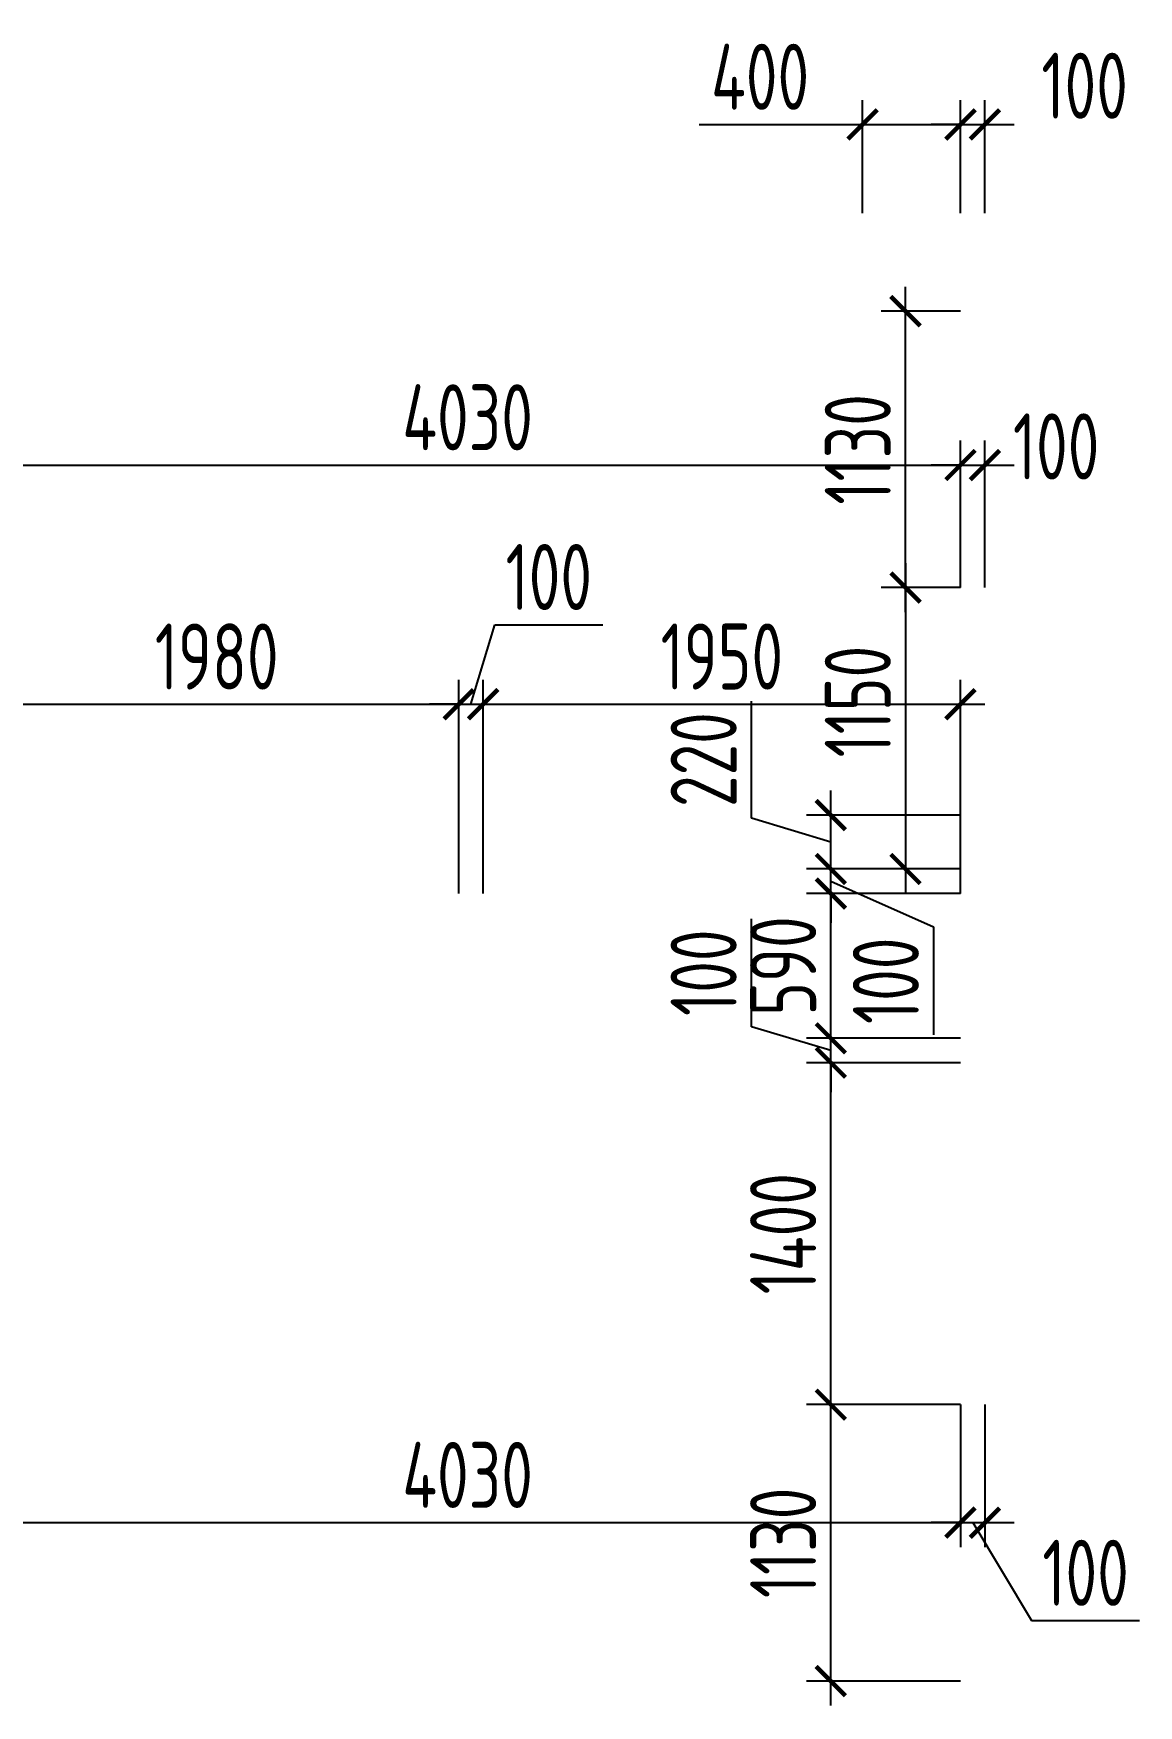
# Model space of a CAD drawing. Header units: millimetres. Extents: x -350007 to 535970, y -888 to 133718.
# Drawn here: x -56886 to -52368, y 118701 to 125536 of the extents above; entities that cross this region are included whole.
import ezdxf

# ---------------------------------------------------------------- set-up
doc = ezdxf.new("R2010")
doc.units = ezdxf.units.MM
doc.layers.add('АР_Размеры нов.', color=15, linetype='Continuous', lineweight=0)
doc.styles.add('ISOCPEUR', font='isocpeur.ttf', dxfattribs={"width": 0.7})
doc.dimstyles.new('R_100', dxfattribs={"dimtxt": 270, "dimasz": 120, "dimexe": 100, "dimexo": 0, "dimgap": 60, "dimtad": 1, "dimdec": 0, "dimrnd": 5, "dimzin": 0, "dimdsep": 46, "dimtxsty": 'ISOCPEUR', "dimblk": 'ARCHTICK', "dimcen": 0, "dimdle": 100, "dimclrd": 256, "dimclre": 256, "dimclrt": 256, "dimadec": 0, "dimazin": 0, "dimtfac": 2, "dimtdec": 0, "dimtofl": 0, "dimtmove": 1, "dimatfit": 3, "dimfxl": 1, "dimtvp": 3, "dimtolj": 1, "dimtzin": 0, "dimarcsym": 0})

# ---------------------------------------------------------------- blocks, each defined once
blk = doc.blocks.new('_ArchTick')
at = {"color": 0, "linetype": 'ByBlock', "const_width": 0.15}
blk.add_lwpolyline([(-0.5, -0.5), (0.5, 0.5)], dxfattribs=at)
blk = doc.blocks.new('*D2698')
at = {"layer": 'АР_Размеры нов.', "lineweight": -2, "ltscale": 100, "transparency": 16777216}
for p, q in [((-53625.7, 118700.7), (-53625.7, 120030.7)), ((-53095.8, 119930.7), (-53725.7, 119930.7)), ((-53095.8, 118800.7), (-53725.7, 118800.7))]:
    blk.add_line(p, q, dxfattribs=at)
at = {"layer": 'АР_Размеры нов.', "lineweight": -2, "ltscale": 100, "transparency": 16777216, "xscale": 120, "yscale": 120, "zscale": 120}
for p, rotation in [((-53625.7, 119930.7), 90), ((-53625.7, 118800.7), 270)]:
    blk.add_blockref('_ArchTick', p, dxfattribs=dict(at, rotation=rotation))
at = {"layer": 'АР_Размеры нов.', "ltscale": 100, "transparency": 16777216, "insert": (-53820.7, 119365.7), "char_height": 270, "attachment_point": 5, "rotation": 90, "style": 'ISOCPEUR'}
blk.add_mtext('\\A1;1130', dxfattribs=at)
blk = doc.blocks.new('*D2699')
at = {"layer": 'АР_Размеры нов.', "lineweight": -2, "ltscale": 100, "transparency": 16777216}
for p, q in [((-53320.5, 123170.7), (-53320.5, 124500.7)), ((-53095.8, 124400.7), (-53420.5, 124400.7)), ((-53095.8, 123270.7), (-53420.5, 123270.7))]:
    blk.add_line(p, q, dxfattribs=at)
at = {"layer": 'АР_Размеры нов.', "lineweight": -2, "ltscale": 100, "transparency": 16777216, "xscale": 120, "yscale": 120, "zscale": 120}
for p, rotation in [((-53320.5, 124400.7), 90), ((-53320.5, 123270.7), 270)]:
    blk.add_blockref('_ArchTick', p, dxfattribs=dict(at, rotation=rotation))
at = {"layer": 'АР_Размеры нов.', "ltscale": 100, "transparency": 16777216, "insert": (-53515.5, 123835.7), "char_height": 270, "attachment_point": 5, "rotation": 90, "style": 'ISOCPEUR'}
blk.add_mtext('\\A1;1130', dxfattribs=at)
blk = doc.blocks.new('*D2945')
at = {"layer": 'АР_Размеры нов.', "lineweight": -2, "ltscale": 100, "transparency": 16777216}
for p, q in [((-53495.8, 124800.7), (-53495.8, 125263.9)), ((-53095.8, 124800.7), (-53095.8, 125263.9)), ((-54163.8, 125163.9), (-53495.8, 125163.9)), ((-53595.8, 125163.9), (-52995.8, 125163.9))]:
    blk.add_line(p, q, dxfattribs=at)
at = {"layer": 'АР_Размеры нов.', "lineweight": -2, "ltscale": 100, "transparency": 16777216, "xscale": 120, "yscale": 120, "zscale": 120, "rotation": 180}
blk.add_blockref('_ArchTick', (-53495.8, 125163.9), dxfattribs=at)
at = {"layer": 'АР_Размеры нов.', "lineweight": -2, "ltscale": 100, "transparency": 16777216, "xscale": 120, "yscale": 120, "zscale": 120}
blk.add_blockref('_ArchTick', (-53095.8, 125163.9), dxfattribs=at)
at = {"layer": 'АР_Размеры нов.', "ltscale": 100, "transparency": 16777216, "insert": (-53914.8, 125358.9), "char_height": 270, "attachment_point": 5, "style": 'ISOCPEUR'}
blk.add_mtext('\\A1;400', dxfattribs=at)
blk = doc.blocks.new('*D2970')
at = {"layer": 'АР_Размеры нов.', "lineweight": -2, "ltscale": 100, "transparency": 16777216}
for p, q in [((-53320.5, 123370.7), (-53320.5, 122020.4)), ((-53095.8, 123270.7), (-53420.5, 123270.7)), ((-53095.8, 122120.4), (-53420.5, 122120.4))]:
    blk.add_line(p, q, dxfattribs=at)
at = {"layer": 'АР_Размеры нов.', "lineweight": -2, "ltscale": 100, "transparency": 16777216, "xscale": 120, "yscale": 120, "zscale": 120}
for p, rotation in [((-53320.5, 123270.7), 90), ((-53320.5, 122120.4), 270)]:
    blk.add_blockref('_ArchTick', p, dxfattribs=dict(at, rotation=rotation))
at = {"layer": 'АР_Размеры нов.', "ltscale": 100, "transparency": 16777216, "insert": (-53515.5, 122804.6), "char_height": 270, "attachment_point": 5, "rotation": 90, "style": 'ISOCPEUR'}
blk.add_mtext('\\A1;1150', dxfattribs=at)
blk = doc.blocks.new('*D2971')
at = {"layer": 'АР_Размеры нов.', "lineweight": -2, "ltscale": 100, "transparency": 16777216}
for p, q in [((-53625.7, 119830.7), (-53625.7, 121428.5)), ((-53095.8, 121328.5), (-53725.7, 121328.5)), ((-53095.8, 119930.7), (-53725.7, 119930.7))]:
    blk.add_line(p, q, dxfattribs=at)
at = {"layer": 'АР_Размеры нов.', "lineweight": -2, "ltscale": 100, "transparency": 16777216, "xscale": 120, "yscale": 120, "zscale": 120}
for p, rotation in [((-53625.7, 121328.5), 90), ((-53625.7, 119930.7), 270)]:
    blk.add_blockref('_ArchTick', p, dxfattribs=dict(at, rotation=rotation))
at = {"layer": 'АР_Размеры нов.', "ltscale": 100, "transparency": 16777216, "insert": (-53820.7, 120629.6), "char_height": 270, "attachment_point": 5, "rotation": 90, "style": 'ISOCPEUR'}
blk.add_mtext('\\A1;1400', dxfattribs=at)
blk = doc.blocks.new('*D2102')
at = {"layer": 'АР_Размеры нов.', "lineweight": -2, "ltscale": 500, "transparency": 16777216}
for p, q in [((-53095.8, 124800.7), (-53095.8, 125263.9)), ((-52995.8, 124800.7), (-52995.8, 125263.9)), ((-53095.8, 125163.9), (-53215.8, 125163.9)), ((-52995.8, 125163.9), (-52875.8, 125163.9))]:
    blk.add_line(p, q, dxfattribs=at)
at = {"layer": 'АР_Размеры нов.', "lineweight": -2, "ltscale": 500, "transparency": 16777216, "xscale": 120, "yscale": 120, "zscale": 120}
blk.add_blockref('_ArchTick', (-53095.8, 125163.9), dxfattribs=at)
at = {"layer": 'АР_Размеры нов.', "lineweight": -2, "ltscale": 500, "transparency": 16777216, "xscale": 120, "yscale": 120, "zscale": 120, "rotation": 180}
blk.add_blockref('_ArchTick', (-52995.8, 125163.9), dxfattribs=at)
at = {"layer": 'АР_Размеры нов.', "lineweight": 13, "ltscale": 500, "transparency": 16777216, "insert": (-52588.2, 125322.3), "char_height": 270, "attachment_point": 5, "style": 'ISOCPEUR'}
blk.add_mtext('\\A1;100', dxfattribs=at)
blk = doc.blocks.new('*D2111')
at = {"layer": 'АР_Размеры нов.', "lineweight": -2, "ltscale": 500, "transparency": 16777216}
for p, q in [((-57125.8, 123340.3), (-57125.8, 123871.8)), ((-53095.8, 123270.7), (-53095.8, 123871.8)), ((-57225.8, 123771.8), (-52995.8, 123771.8))]:
    blk.add_line(p, q, dxfattribs=at)
at = {"layer": 'АР_Размеры нов.', "lineweight": -2, "ltscale": 500, "transparency": 16777216, "xscale": 120, "yscale": 120, "zscale": 120, "rotation": 180}
blk.add_blockref('_ArchTick', (-57125.8, 123771.8), dxfattribs=at)
at = {"layer": 'АР_Размеры нов.', "lineweight": -2, "ltscale": 500, "transparency": 16777216, "xscale": 120, "yscale": 120, "zscale": 120}
blk.add_blockref('_ArchTick', (-53095.8, 123771.8), dxfattribs=at)
at = {"layer": 'АР_Размеры нов.', "lineweight": 13, "ltscale": 500, "transparency": 16777216, "insert": (-55110.8, 123966.8), "char_height": 270, "attachment_point": 5, "style": 'ISOCPEUR'}
blk.add_mtext('\\A1;4030', dxfattribs=at)
blk = doc.blocks.new('*D2112')
at = {"layer": 'АР_Размеры нов.', "lineweight": -2, "ltscale": 500, "transparency": 16777216}
for p, q in [((-53095.8, 123270.7), (-53095.8, 123871.8)), ((-52995.8, 123270.7), (-52995.8, 123871.8)), ((-53095.8, 123771.8), (-53215.8, 123771.8)), ((-52995.8, 123771.8), (-52875.8, 123771.8))]:
    blk.add_line(p, q, dxfattribs=at)
at = {"layer": 'АР_Размеры нов.', "lineweight": -2, "ltscale": 500, "transparency": 16777216, "xscale": 120, "yscale": 120, "zscale": 120}
blk.add_blockref('_ArchTick', (-53095.8, 123771.8), dxfattribs=at)
at = {"layer": 'АР_Размеры нов.', "lineweight": -2, "ltscale": 500, "transparency": 16777216, "xscale": 120, "yscale": 120, "zscale": 120, "rotation": 180}
blk.add_blockref('_ArchTick', (-52995.8, 123771.8), dxfattribs=at)
at = {"layer": 'АР_Размеры нов.', "lineweight": 13, "ltscale": 500, "transparency": 16777216, "insert": (-52704.6, 123847.8), "char_height": 270, "attachment_point": 5, "style": 'ISOCPEUR'}
blk.add_mtext('\\A1;100', dxfattribs=at)
blk = doc.blocks.new('*D2236')
at = {"layer": 'АР_Размеры нов.', "lineweight": -2, "ltscale": 500, "transparency": 16777216}
for p, q in [((-57125.8, 120126.2), (-57125.8, 119348.4)), ((-53095.8, 119930.7), (-53095.8, 119348.4)), ((-57225.8, 119448.4), (-52995.8, 119448.4))]:
    blk.add_line(p, q, dxfattribs=at)
at = {"layer": 'АР_Размеры нов.', "lineweight": -2, "ltscale": 500, "transparency": 16777216, "xscale": 120, "yscale": 120, "zscale": 120, "rotation": 180}
blk.add_blockref('_ArchTick', (-57125.8, 119448.4), dxfattribs=at)
at = {"layer": 'АР_Размеры нов.', "lineweight": -2, "ltscale": 500, "transparency": 16777216, "xscale": 120, "yscale": 120, "zscale": 120}
blk.add_blockref('_ArchTick', (-53095.8, 119448.4), dxfattribs=at)
at = {"layer": 'АР_Размеры нов.', "lineweight": 13, "ltscale": 500, "transparency": 16777216, "insert": (-55110.8, 119643.4), "char_height": 270, "attachment_point": 5, "style": 'ISOCPEUR'}
blk.add_mtext('\\A1;4030', dxfattribs=at)
blk = doc.blocks.new('*D2237')
at = {"layer": 'АР_Размеры нов.', "lineweight": -2, "ltscale": 500, "transparency": 16777216}
for p, q in [((-53095.8, 119930.7), (-53095.8, 119348.4)), ((-52995.8, 119930.7), (-52995.8, 119348.4)), ((-53095.8, 119448.4), (-53215.8, 119448.4)), ((-53095.8, 119448.4), (-52995.8, 119448.4)), ((-53045.8, 119448.4), (-52804.8, 119048.4)), ((-52995.8, 119448.4), (-52875.8, 119448.4)), ((-52804.8, 119048.4), (-52363.5, 119048.4))]:
    blk.add_line(p, q, dxfattribs=at)
at = {"layer": 'АР_Размеры нов.', "lineweight": -2, "ltscale": 500, "transparency": 16777216, "xscale": 120, "yscale": 120, "zscale": 120}
blk.add_blockref('_ArchTick', (-53095.8, 119448.4), dxfattribs=at)
at = {"layer": 'АР_Размеры нов.', "lineweight": -2, "ltscale": 500, "transparency": 16777216, "xscale": 120, "yscale": 120, "zscale": 120, "rotation": 180}
blk.add_blockref('_ArchTick', (-52995.8, 119448.4), dxfattribs=at)
at = {"layer": 'АР_Размеры нов.', "lineweight": 13, "ltscale": 500, "transparency": 16777216, "insert": (-52584.2, 119243.4), "char_height": 270, "attachment_point": 5, "style": 'ISOCPEUR'}
blk.add_mtext('\\A1;100', dxfattribs=at)
blk = doc.blocks.new('*D2529')
at = {"layer": 'АР_Размеры нов.', "lineweight": -2, "ltscale": 500, "transparency": 16777216}
for p, q in [((-57125.8, 122020.3), (-57125.8, 122894)), ((-55146.9, 122020.2), (-55146.9, 122894)), ((-57225.8, 122794), (-55046.9, 122794))]:
    blk.add_line(p, q, dxfattribs=at)
at = {"layer": 'АР_Размеры нов.', "lineweight": -2, "ltscale": 500, "transparency": 16777216, "xscale": 120, "yscale": 120, "zscale": 120, "rotation": 180}
blk.add_blockref('_ArchTick', (-57125.8, 122794), dxfattribs=at)
at = {"layer": 'АР_Размеры нов.', "lineweight": -2, "ltscale": 500, "transparency": 16777216, "xscale": 120, "yscale": 120, "zscale": 120}
blk.add_blockref('_ArchTick', (-55146.9, 122794), dxfattribs=at)
at = {"layer": 'АР_Размеры нов.', "lineweight": 13, "ltscale": 500, "transparency": 16777216, "insert": (-56136.4, 122989), "char_height": 270, "attachment_point": 5, "style": 'ISOCPEUR'}
blk.add_mtext('\\A1;1980', dxfattribs=at)
blk = doc.blocks.new('*D2530')
at = {"layer": 'АР_Размеры нов.', "lineweight": -2, "ltscale": 500, "transparency": 16777216}
for p, q in [((-55096.9, 122794), (-54999.4, 123119)), ((-54999.4, 123119), (-54558.1, 123119)), ((-55146.9, 122020.2), (-55146.9, 122894)), ((-55046.9, 122020.3), (-55046.9, 122894)), ((-55146.9, 122794), (-55266.9, 122794)), ((-55146.9, 122794), (-55046.9, 122794)), ((-55046.9, 122794), (-54926.9, 122794))]:
    blk.add_line(p, q, dxfattribs=at)
at = {"layer": 'АР_Размеры нов.', "lineweight": -2, "ltscale": 500, "transparency": 16777216, "xscale": 120, "yscale": 120, "zscale": 120}
blk.add_blockref('_ArchTick', (-55146.9, 122794), dxfattribs=at)
at = {"layer": 'АР_Размеры нов.', "lineweight": -2, "ltscale": 500, "transparency": 16777216, "xscale": 120, "yscale": 120, "zscale": 120, "rotation": 180}
blk.add_blockref('_ArchTick', (-55046.9, 122794), dxfattribs=at)
at = {"layer": 'АР_Размеры нов.', "lineweight": 13, "ltscale": 500, "transparency": 16777216, "insert": (-54778.8, 123314), "char_height": 270, "attachment_point": 5, "style": 'ISOCPEUR'}
blk.add_mtext('\\A1;100', dxfattribs=at)
blk = doc.blocks.new('*D2531')
at = {"layer": 'АР_Размеры нов.', "lineweight": -2, "ltscale": 500, "transparency": 16777216}
for p, q in [((-55046.9, 122020.3), (-55046.9, 122894)), ((-53095.8, 122019.9), (-53095.8, 122894)), ((-55146.9, 122794), (-52995.8, 122794))]:
    blk.add_line(p, q, dxfattribs=at)
at = {"layer": 'АР_Размеры нов.', "lineweight": -2, "ltscale": 500, "transparency": 16777216, "xscale": 120, "yscale": 120, "zscale": 120, "rotation": 180}
blk.add_blockref('_ArchTick', (-55046.9, 122794), dxfattribs=at)
at = {"layer": 'АР_Размеры нов.', "lineweight": -2, "ltscale": 500, "transparency": 16777216, "xscale": 120, "yscale": 120, "zscale": 120}
blk.add_blockref('_ArchTick', (-53095.8, 122794), dxfattribs=at)
at = {"layer": 'АР_Размеры нов.', "lineweight": 13, "ltscale": 500, "transparency": 16777216, "insert": (-54071.3, 122989), "char_height": 270, "attachment_point": 5, "style": 'ISOCPEUR'}
blk.add_mtext('\\A1;1950', dxfattribs=at)
blk = doc.blocks.new('*D3315')
at = {"layer": 'АР_Размеры нов.', "lineweight": -2, "transparency": 16777216}
for p, q in [((-53950.7, 121475.8), (-53950.7, 121917.1)), ((-53625.7, 121428.2), (-53625.7, 121548.2)), ((-53625.7, 121378.3), (-53950.7, 121475.8)), ((-53095.8, 121428.2), (-53725.7, 121428.2)), ((-53625.7, 121328.5), (-53625.7, 121428.2)), ((-53095.8, 121328.5), (-53725.7, 121328.5)), ((-53625.7, 121328.5), (-53625.7, 121208.5))]:
    blk.add_line(p, q, dxfattribs=at)
at = {"layer": 'АР_Размеры нов.', "lineweight": -2, "transparency": 16777216, "xscale": 120, "yscale": 120, "zscale": 120}
for p, rotation in [((-53625.7, 121428.2), 270), ((-53625.7, 121328.5), 90)]:
    blk.add_blockref('_ArchTick', p, dxfattribs=dict(at, rotation=rotation))
at = {"layer": 'АР_Размеры нов.', "transparency": 16777216, "insert": (-54145.7, 121696.5), "char_height": 270, "attachment_point": 5, "rotation": 90, "style": 'ISOCPEUR'}
blk.add_mtext('\\A1;100', dxfattribs=at)
blk = doc.blocks.new('*D3316')
at = {"layer": 'АР_Размеры нов.', "lineweight": -2, "transparency": 16777216}
for p, q in [((-53625.7, 121328.2), (-53625.7, 122119.9)), ((-53095.8, 122019.9), (-53725.7, 122019.9)), ((-53095.8, 121428.2), (-53725.7, 121428.2))]:
    blk.add_line(p, q, dxfattribs=at)
at = {"layer": 'АР_Размеры нов.', "lineweight": -2, "transparency": 16777216, "xscale": 120, "yscale": 120, "zscale": 120}
for p, rotation in [((-53625.7, 122019.9), 90), ((-53625.7, 121428.2), 270)]:
    blk.add_blockref('_ArchTick', p, dxfattribs=dict(at, rotation=rotation))
at = {"layer": 'АР_Размеры нов.', "transparency": 16777216, "insert": (-53820.7, 121724), "char_height": 270, "attachment_point": 5, "rotation": 90, "style": 'ISOCPEUR'}
blk.add_mtext('\\A1;590', dxfattribs=at)
blk = doc.blocks.new('*D3317')
at = {"layer": 'АР_Размеры нов.', "lineweight": -2, "transparency": 16777216}
for p, q in [((-53625.7, 122120.4), (-53625.7, 122240.4)), ((-53095.8, 122120.4), (-53725.7, 122120.4)), ((-53625.7, 122019.9), (-53625.7, 122120.4)), ((-53095.8, 122019.9), (-53725.7, 122019.9)), ((-53625.7, 122070.1), (-53205.8, 121884.1)), ((-53625.7, 122019.9), (-53625.7, 121899.9)), ((-53205.8, 121884.1), (-53205.8, 121442.8))]:
    blk.add_line(p, q, dxfattribs=at)
at = {"layer": 'АР_Размеры нов.', "lineweight": -2, "transparency": 16777216, "xscale": 120, "yscale": 120, "zscale": 120}
for p, rotation in [((-53625.7, 122120.4), 270), ((-53625.7, 122019.9), 90)]:
    blk.add_blockref('_ArchTick', p, dxfattribs=dict(at, rotation=rotation))
at = {"layer": 'АР_Размеры нов.', "transparency": 16777216, "insert": (-53400.8, 121663.5), "char_height": 270, "attachment_point": 5, "rotation": 90, "style": 'ISOCPEUR'}
blk.add_mtext('\\A1;100', dxfattribs=at)
blk = doc.blocks.new('*D3318')
at = {"layer": 'АР_Размеры нов.', "lineweight": -2, "transparency": 16777216}
for p, q in [((-53950.7, 122328), (-53950.7, 122807.1)), ((-53625.7, 122020.4), (-53625.7, 122440.7)), ((-53625.7, 122230.5), (-53950.7, 122328)), ((-53095.8, 122340.7), (-53725.7, 122340.7)), ((-53095.8, 122120.4), (-53725.7, 122120.4))]:
    blk.add_line(p, q, dxfattribs=at)
at = {"layer": 'АР_Размеры нов.', "lineweight": -2, "transparency": 16777216, "xscale": 120, "yscale": 120, "zscale": 120}
for p, rotation in [((-53625.7, 122340.7), 90), ((-53625.7, 122120.4), 270)]:
    blk.add_blockref('_ArchTick', p, dxfattribs=dict(at, rotation=rotation))
at = {"layer": 'АР_Размеры нов.', "transparency": 16777216, "insert": (-54145.7, 122567.6), "char_height": 270, "attachment_point": 5, "rotation": 90, "style": 'ISOCPEUR'}
blk.add_mtext('\\A1;220', dxfattribs=at)

msp = doc.modelspace()

# ---------------------------------------------------------------- dimensions: what is measured, and where the dimension line sits
at = {"layer": 'АР_Размеры нов.', "ltscale": 100}
dim = msp.add_linear_dim(base=(-53095.8, 125163.9), p1=(-53495.8, 124800.7), p2=(-53095.8, 124800.7), dimstyle='R_100', override={"dimpost": '\\X', "dimfxl": 300, "dimarcsym": 1}, dxfattribs=at)
dim.commit()
dim.dimension.update_dxf_attribs({"geometry": '*D2945', "text_midpoint": (-53914.8, 125147.8), "dimtype": 160})
at = {"layer": 'АР_Размеры нов.', "lineweight": 13, "ltscale": 500}
for base, p1, p2, override, picture, middle in [((-52995.8, 125163.9), (-53095.8, 124800.7), (-52995.8, 124800.7), {"dimpost": '\\X', "dimfxl": 300, "dimarcsym": 1}, '*D2102', (-52588.2, 125127.3)), ((-52995.8, 123771.8), (-53095.8, 123270.7), (-52995.8, 123270.7), {"dimpost": '\\X'}, '*D2112', (-52704.6, 123652.8)), ((-52995.8, 119448.4), (-53095.8, 119930.7), (-52995.8, 119930.7), {"dimpost": '\\X'}, '*D2237', (-52744.8, 119048.4))]:
    dim = msp.add_linear_dim(base=base, p1=p1, p2=p2, dimstyle='R_100', override=override, dxfattribs=at)
    dim.commit()
    dim.dimension.update_dxf_attribs({"geometry": picture, "text_midpoint": middle, "dimtype": 160})
at = {"layer": 'АР_Размеры нов.', "ltscale": 100}
for base, p1, p2, picture, middle in [((-53320.5, 124400.7), (-53095.8, 123270.7), (-53095.8, 124400.7), '*D2699', (-53515.5, 123835.7)), ((-53625.7, 121328.5), (-53095.8, 119930.7), (-53095.8, 121328.5), '*D2971', (-53820.7, 120629.6)), ((-53625.7, 119930.7), (-53095.8, 118800.7), (-53095.8, 119930.7), '*D2698', (-53820.7, 119365.7))]:
    dim = msp.add_linear_dim(base=base, p1=p1, p2=p2, angle=90, dimstyle='R_100', override={"dimpost": '\\X', "dimfxl": 2.5, "dimarcsym": 2}, dxfattribs=at)
    dim.commit()
    dim.dimension.update_dxf_attribs({"geometry": picture, "text_midpoint": middle})
at = {"layer": 'АР_Размеры нов.', "lineweight": 13, "ltscale": 500}
for base, p1, p2, picture, middle in [((-53095.8, 123771.8), (-57125.8, 123340.3), (-53095.8, 123270.7), '*D2111', (-55110.8, 123966.8)), ((-55046.9, 122794), (-55146.9, 122020.2), (-55046.9, 122020.3), '*D2530', (-54939.4, 123314)), ((-55146.9, 122794), (-57125.8, 122020.3), (-55146.9, 122020.2), '*D2529', (-56136.4, 122989)), ((-53095.8, 122794), (-55046.9, 122020.3), (-53095.8, 122019.9), '*D2531', (-54071.3, 122989)), ((-53095.8, 119448.4), (-57125.8, 120126.2), (-53095.8, 119930.7), '*D2236', (-55110.8, 119643.4))]:
    dim = msp.add_linear_dim(base=base, p1=p1, p2=p2, dimstyle='R_100', override={"dimpost": '\\X'}, dxfattribs=at)
    dim.commit()
    dim.dimension.update_dxf_attribs({"geometry": picture, "text_midpoint": middle})
at = {"layer": 'АР_Размеры нов.', "ltscale": 100}
dim = msp.add_linear_dim(base=(-53320.5, 122120.4), p1=(-53095.8, 123270.7), p2=(-53095.8, 122120.4), angle=90, dimstyle='R_100', override={"dimpost": '\\X', "dimfxl": 2.5, "dimarcsym": 2}, dxfattribs=at)
dim.commit()
dim.dimension.update_dxf_attribs({"geometry": '*D2970', "text_midpoint": (-53320.5, 122804.6), "dimtype": 160})
at = {"layer": 'АР_Размеры нов.'}
for base, p1, p2, picture, middle in [((-53625.7, 122340.7), (-53095.8, 122120.4), (-53095.8, 122340.7), '*D3318', (-54145.7, 122388)), ((-53625.7, 122019.9), (-53095.8, 121428.2), (-53095.8, 122019.9), '*D3316', (-53820.7, 121724)), ((-53625.7, 121428.2), (-53095.8, 121328.5), (-53095.8, 121428.2), '*D3315', (-54145.7, 121535.8))]:
    dim = msp.add_linear_dim(base=base, p1=p1, p2=p2, angle=90, dimstyle='R_100', override={"dimpost": '\\X', "dimfxl": 2.5, "dimarcsym": 2}, dxfattribs=at)
    dim.commit()
    dim.dimension.update_dxf_attribs({"geometry": picture, "text_midpoint": middle})
dim = msp.add_linear_dim(base=(-53625.697, 122120.371), p1=(-53095.7591, 122019.9064), p2=(-53095.7591, 122120.371), angle=90, dimstyle='R_100', override={"dimpost": '\\X', "dimfxl": 2.5, "dimarcsym": 2}, dxfattribs=at)
dim.commit()
dim.dimension.update_dxf_attribs({"geometry": '*D3317', "text_midpoint": (-53205.7644, 121824.1124), "dimtype": 160})

doc.saveas('drawing.dxf')
